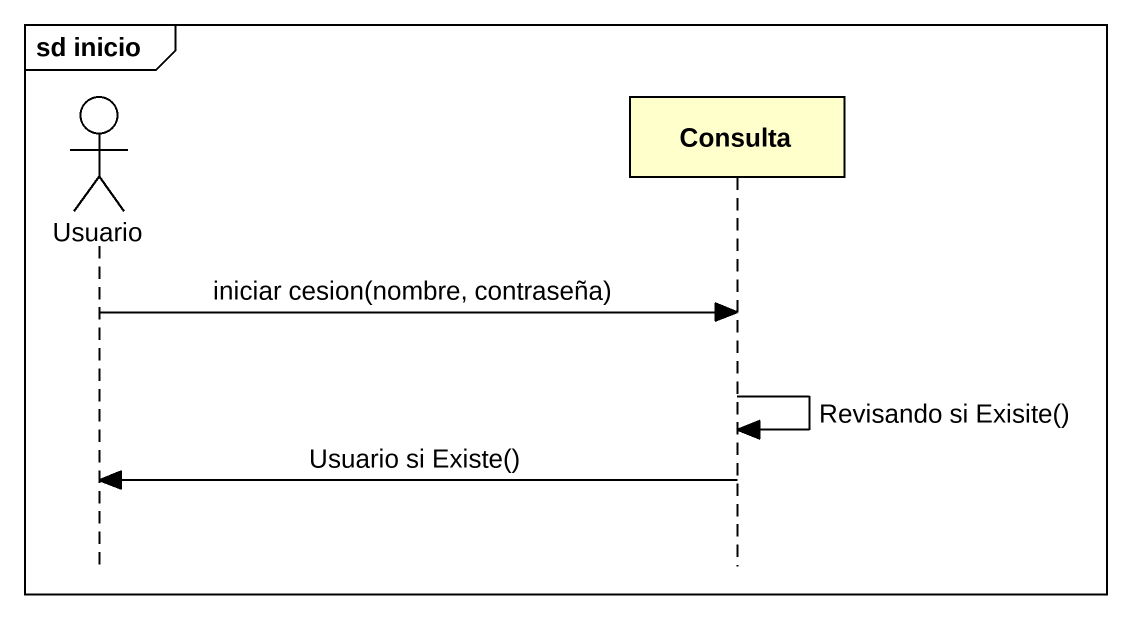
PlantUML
@startuml
mainframe sd inicio
hide footbox
actor Usuario
participant Consulta

Usuario -> Consulta : iniciar cesion(nombre, contraseña)
Consulta -> Consulta : Revisando si Exisite()
Consulta -> Usuario : Usuario si Existe()
@enduml
